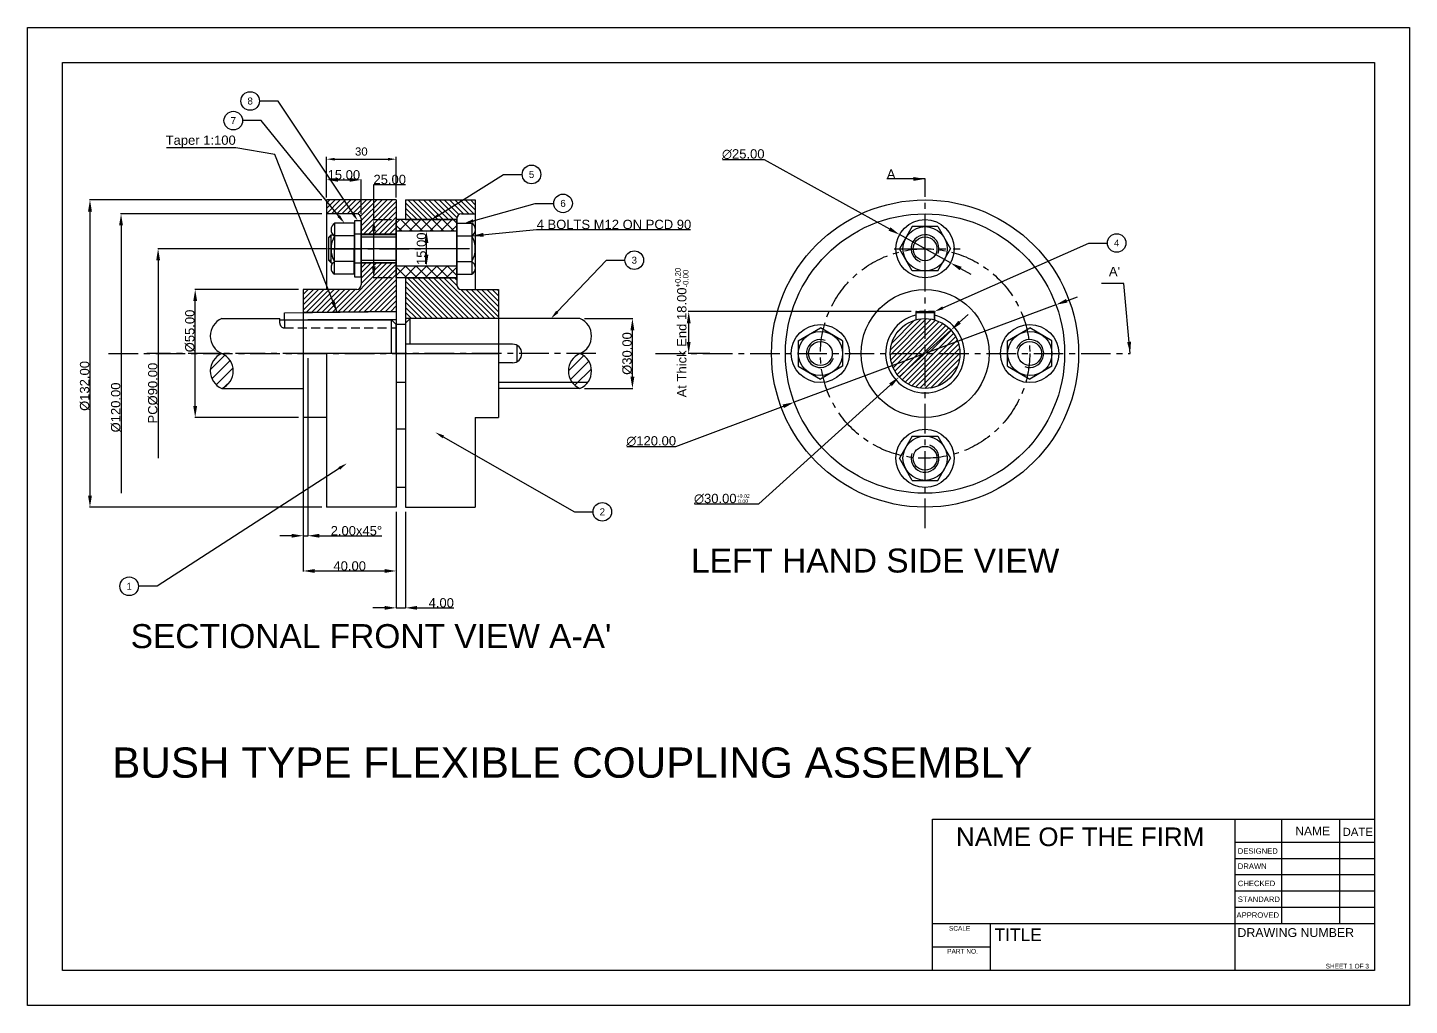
# Model space of a CAD drawing. Header units: millimetres. Extents: x 4346 to 6286, y 1372 to 1792.
# Drawn here: x 5692 to 6286, y 1372 to 1792 of the extents above; entities that cross this region are included whole.
import ezdxf
from ezdxf import colors
from ezdxf.entities.mleader import LeaderData, LeaderLine
from ezdxf.enums import TextEntityAlignment as Align
from ezdxf.math import Vec2, Vec3

# ---------------------------------------------------------------- set-up
doc = ezdxf.new("R2010")
doc.units = ezdxf.units.MM
doc.linetypes.add('CENTER', pattern=[50.8, 31.75, -6.35, 6.35, -6.35])
doc.linetypes.add('HIDDEN', pattern=[9.525, 6.35, -3.175])
doc.layers.add('center', color=10, linetype='CENTER')
doc.layers.add('hidden', color=51, linetype='HIDDEN', plot=False)
doc.styles.get("Standard").update_dxf_attribs({"font": 'arial.ttf'})
doc.dimstyles.new('AM_ISO', dxfattribs={"dimtxt": 3.5, "dimasz": 3.5, "dimexe": 1, "dimexo": 1, "dimgap": 1.5, "dimtad": 1, "dimdsep": 46, "dimtxsty": 'Standard', "dimcen": 0, "dimclrd": 256, "dimclre": 256, "dimclrt": 2, "dimadec": 0, "dimazin": 2, "dimtp": 0.1, "dimtm": 0.1, "dimtfac": 0.71, "dimtdec": 3, "dimtmove": 0, "dimatfit": 3, "dimfxl": 1, "dimlwd": -1, "dimlwe": -1, "dimarcsym": 1})
doc.dimstyles.get("Standard").update_dxf_attribs({"dimtxt": 4, "dimasz": 5, "dimexe": 0.18, "dimexo": 2, "dimgap": 0.09, "dimtad": 1, "dimtoh": 1, "dimzin": 0, "dimdsep": 46, "dimtxsty": 'Standard', "dimcen": 0.09, "dimclrt": 2, "dimadec": 0, "dimazin": 0, "dimtfac": 1, "dimtmove": 0, "dimatfit": 3, "dimfxl": 1, "dimtolj": 1, "dimtzin": 0, "dimarcsym": 0})
pattern_1 = [(45, (2844.1841, 416.445), (-1.122532, 1.122532), [])]

# ---------------------------------------------------------------- blocks, each defined once
blk = doc.blocks.new('*D54')
at = {"linetype": 'ByBlock', "transparency": 16777216}
for p, q in [((5820.89, 1718.55), (5820.89, 1736.03)), ((5824.39, 1735.03), (5847.39, 1735.03)), ((5850.89, 1718.55), (5850.89, 1736.03))]:
    blk.add_line(p, q, dxfattribs=at)
at = {"transparency": 16777216}
for points in [[(5824.39, 1735.61), (5824.39, 1734.44), (5820.89, 1735.03)], [(5847.39, 1735.61), (5847.39, 1734.44), (5850.89, 1735.03)]]:
    blk.add_solid(points, dxfattribs=at)
at = {"layer": 'Defpoints', "color": 0, "transparency": 16777216}
for p in [(5850.89, 1735.03), (5820.89, 1717.55), (5850.89, 1717.55)]:
    blk.add_point(p, dxfattribs=at)
at = {"color": 2, "transparency": 16777216, "insert": (5835.89, 1738.31), "char_height": 3.5, "attachment_point": 5}
blk.add_mtext('30', dxfattribs=at)
blk = doc.blocks.new('*D55')
at = {"color": 0, "lineweight": -2, "transparency": 16777216}
for p, q in [((5808.89, 1679.05), (5764.29, 1679.05)), ((5764.47, 1629.05), (5764.47, 1674.05)), ((5808.89, 1624.05), (5764.29, 1624.05))]:
    blk.add_line(p, q, dxfattribs=at)
at = {"color": 0, "transparency": 16777216}
for points in [[(5763.64, 1674.05), (5765.3, 1674.05), (5764.47, 1679.05)], [(5763.64, 1629.05), (5765.3, 1629.05), (5764.47, 1624.05)]]:
    blk.add_solid(points, dxfattribs=at)
at = {"layer": 'Defpoints', "color": 0, "transparency": 16777216}
for p in [(5764.47, 1679.05), (5810.89, 1679.05), (5810.89, 1624.05)]:
    blk.add_point(p, dxfattribs=at)
at = {"color": 2, "transparency": 16777216, "insert": (5762.22, 1661.24), "char_height": 4, "attachment_point": 5, "rotation": 90}
blk.add_mtext('\\A1;%%C55.00', dxfattribs=at)
blk = doc.blocks.new('*D56')
at = {"color": 0, "lineweight": -2, "transparency": 16777216}
for p, q in [((5820.89, 1719.55), (5820.89, 1726.35)), ((5825.89, 1726.17), (5830.89, 1726.17)), ((5835.89, 1711.55), (5835.89, 1726.35))]:
    blk.add_line(p, q, dxfattribs=at)
at = {"color": 0, "transparency": 16777216}
for points in [[(5825.89, 1727), (5825.89, 1725.34), (5820.89, 1726.17)], [(5830.89, 1727), (5830.89, 1725.34), (5835.89, 1726.17)]]:
    blk.add_solid(points, dxfattribs=at)
at = {"layer": 'Defpoints', "color": 0, "transparency": 16777216}
for p in [(5835.89, 1726.17), (5820.89, 1717.55), (5835.89, 1709.55)]:
    blk.add_point(p, dxfattribs=at)
at = {"color": 2, "transparency": 16777216, "insert": (5828.39, 1728.3), "char_height": 4, "attachment_point": 5}
blk.add_mtext('\\A1;15.00', dxfattribs=at)
blk = doc.blocks.new('*D57')
at = {"color": 0, "lineweight": -2, "transparency": 16777216}
for p, q in [((5821.39, 1696.55), (5748.35, 1696.55)), ((5748.53, 1691.55), (5748.53, 1606.55))]:
    blk.add_line(p, q, dxfattribs=at)
at = {"color": 0, "transparency": 16777216}
blk.add_solid([(5747.7, 1691.55), (5749.37, 1691.55), (5748.53, 1696.55)], dxfattribs=at)
at = {"layer": 'Defpoints', "color": 0, "transparency": 16777216}
for p in [(5823.39, 1696.55), (5748.53, 1606.55), (5823.39, 1606.55)]:
    blk.add_point(p, dxfattribs=at)
at = {"color": 2, "transparency": 16777216, "insert": (5746.29, 1634.54), "char_height": 4, "attachment_point": 5, "rotation": 90}
blk.add_mtext('\\A1;PC%%C90.00', dxfattribs=at)
blk = doc.blocks.new('_None')
blk = doc.blocks.new('*D58')
at = {"color": 0, "lineweight": -2, "transparency": 16777216}
for p, q in [((5818.89, 1717.55), (5719.05, 1717.55)), ((5719.23, 1712.55), (5719.23, 1590.55)), ((5818.89, 1585.55), (5719.05, 1585.55))]:
    blk.add_line(p, q, dxfattribs=at)
at = {"color": 0, "transparency": 16777216}
for points in [[(5718.4, 1712.55), (5720.07, 1712.55), (5719.23, 1717.55)], [(5718.4, 1590.55), (5720.07, 1590.55), (5719.23, 1585.55)]]:
    blk.add_solid(points, dxfattribs=at)
at = {"layer": 'Defpoints', "color": 0, "transparency": 16777216}
for p in [(5820.89, 1717.55), (5719.23, 1585.55), (5820.89, 1585.55)]:
    blk.add_point(p, dxfattribs=at)
at = {"color": 2, "transparency": 16777216, "insert": (5716.99, 1637.62), "char_height": 4, "attachment_point": 5, "rotation": 90}
blk.add_mtext('\\A1;%%C132.00', dxfattribs=at)
blk = doc.blocks.new('*D59')
at = {"color": 0, "lineweight": -2, "transparency": 16777216}
for p, q in [((5818.89, 1711.55), (5732.42, 1711.55)), ((5732.6, 1706.55), (5732.6, 1591.55))]:
    blk.add_line(p, q, dxfattribs=at)
at = {"color": 0, "transparency": 16777216}
blk.add_solid([(5731.76, 1706.55), (5733.43, 1706.55), (5732.6, 1711.55)], dxfattribs=at)
at = {"layer": 'Defpoints', "color": 0, "transparency": 16777216}
for p in [(5820.89, 1711.55), (5732.6, 1591.55), (5820.89, 1591.55)]:
    blk.add_point(p, dxfattribs=at)
at = {"color": 2, "transparency": 16777216, "insert": (5730.35, 1628.38), "char_height": 4, "attachment_point": 5, "rotation": 90}
blk.add_mtext('\\A1;%%C120.00', dxfattribs=at)
blk = doc.blocks.new('*D60')
at = {"color": 0, "lineweight": -2, "transparency": 16777216}
for p, q in [((5810.89, 1666.01), (5810.89, 1573.08)), ((5812.89, 1649.55), (5812.89, 1573.08)), ((5805.89, 1573.26), (5800.89, 1573.26)), ((5810.89, 1573.26), (5812.89, 1573.26)), ((5817.89, 1573.26), (5844.65, 1573.26))]:
    blk.add_line(p, q, dxfattribs=at)
at = {"color": 0, "transparency": 16777216}
for points in [[(5805.89, 1574.09), (5805.89, 1572.43), (5810.89, 1573.26)], [(5817.89, 1574.09), (5817.89, 1572.43), (5812.89, 1573.26)]]:
    blk.add_solid(points, dxfattribs=at)
at = {"layer": 'Defpoints', "color": 0, "transparency": 16777216}
for p in [(5810.89, 1668.01), (5812.89, 1651.55), (5812.89, 1573.26)]:
    blk.add_point(p, dxfattribs=at)
at = {"color": 2, "transparency": 16777216, "insert": (5833.77, 1575.39), "char_height": 4, "attachment_point": 5}
blk.add_mtext('\\A1;2.00x45%%D', dxfattribs=at)
blk = doc.blocks.new('*D61')
at = {"color": 0, "lineweight": -2, "transparency": 16777216}
for p, q in [((5810.89, 1622.05), (5810.89, 1557.96)), ((5850.89, 1583.55), (5850.89, 1557.96)), ((5815.89, 1558.14), (5845.89, 1558.14))]:
    blk.add_line(p, q, dxfattribs=at)
at = {"color": 0, "transparency": 16777216}
for points in [[(5815.89, 1558.98), (5815.89, 1557.31), (5810.89, 1558.14)], [(5845.89, 1558.98), (5845.89, 1557.31), (5850.89, 1558.14)]]:
    blk.add_solid(points, dxfattribs=at)
at = {"layer": 'Defpoints', "color": 0, "transparency": 16777216}
for p in [(5810.89, 1624.05), (5850.89, 1585.55), (5850.89, 1558.14)]:
    blk.add_point(p, dxfattribs=at)
at = {"color": 2, "transparency": 16777216, "insert": (5830.89, 1560.28), "char_height": 4, "attachment_point": 5}
blk.add_mtext('\\A1;40.00', dxfattribs=at)
blk = doc.blocks.new('*D70')
at = {"color": 0, "lineweight": -2, "transparency": 16777216}
for p, q in [((6072.23, 1669.55), (5976.45, 1669.55)), ((5976.63, 1656.55), (5976.63, 1664.55)), ((5985.75, 1651.55), (5976.45, 1651.55))]:
    blk.add_line(p, q, dxfattribs=at)
at = {"color": 0, "transparency": 16777216}
for points in [[(5975.8, 1664.55), (5977.46, 1664.55), (5976.63, 1669.55)], [(5975.8, 1656.55), (5977.46, 1656.55), (5976.63, 1651.55)]]:
    blk.add_solid(points, dxfattribs=at)
at = {"layer": 'Defpoints', "color": 0, "transparency": 16777216}
for p in [(5976.63, 1669.55), (6074.23, 1669.55), (5987.75, 1651.55)]:
    blk.add_point(p, dxfattribs=at)
at = {"color": 2, "transparency": 16777216, "insert": (5973.65, 1660.55), "char_height": 4, "attachment_point": 5, "rotation": 90}
blk.add_mtext('\\A1;At Thick End 18.00{\\H2.4;\\S+0.20^ -0.00;}', dxfattribs=at)
blk = doc.blocks.new('*D71')
at = {"color": 0, "lineweight": -2, "transparency": 16777216}
for p, q in [((6093.06, 1664.97), (6096.77, 1668.33)), ((6089.36, 1661.62), (6067.11, 1641.49)), ((6006.79, 1586.92), (6063.4, 1638.14)), ((5979.12, 1586.92), (6006.79, 1586.92))]:
    blk.add_line(p, q, dxfattribs=at)
at = {"color": 0, "transparency": 16777216}
for points in [[(6092.51, 1665.59), (6093.62, 1664.35), (6089.36, 1661.62)], [(6062.84, 1638.75), (6063.96, 1637.52), (6067.11, 1641.49)]]:
    blk.add_solid(points, dxfattribs=at)
at = {"layer": 'Defpoints', "color": 0, "transparency": 16777216}
for p in [(6089.36, 1661.62), (6067.11, 1641.49)]:
    blk.add_point(p, dxfattribs=at)
at = {"color": 2, "transparency": 16777216, "insert": (5990.88, 1589.16), "char_height": 4, "attachment_point": 5}
blk.add_mtext('\\A1;∅30.00{\\H1.6;\\S+0.02^  0.00;}', dxfattribs=at)
blk = doc.blocks.new('*D72')
at = {"color": 0, "lineweight": -2, "transparency": 16777216}
for p, q in [((5991.15, 1734.95), (6009.08, 1734.95)), ((6009.08, 1734.95), (6062.93, 1705.05)), ((6089.16, 1690.49), (6067.3, 1702.62)), ((6093.53, 1688.06), (6097.9, 1685.63))]:
    blk.add_line(p, q, dxfattribs=at)
at = {"color": 0, "transparency": 16777216}
for points in [[(6063.34, 1705.78), (6062.53, 1704.32), (6067.3, 1702.62)], [(6093.94, 1688.79), (6093.13, 1687.33), (6089.16, 1690.49)]]:
    blk.add_solid(points, dxfattribs=at)
at = {"layer": 'Defpoints', "color": 0, "transparency": 16777216}
for p in [(6067.3, 1702.62), (6089.16, 1690.49)]:
    blk.add_point(p, dxfattribs=at)
at = {"color": 2, "transparency": 16777216, "insert": (6000.07, 1737.19), "char_height": 4, "attachment_point": 5}
blk.add_mtext('\\A1;∅25.00', dxfattribs=at)
blk = doc.blocks.new('*U44')
at = {"color": 0, "linetype": 'Continuous'}
for p, q in [((-9.5, 5.48), (0, 10.97)), ((9.5, 5.48), (0, 10.97)), ((-9.5, -5.48), (-9.5, 5.48)), ((9.5, -5.48), (9.5, 5.48)), ((-9.5, -5.48), (0, -10.97)), ((9.5, -5.48), (0, -10.97))]:
    blk.add_line(p, q, dxfattribs=at)
for radius in [9.5, 5.12]:
    blk.add_circle((0, 0), radius, dxfattribs=at)
blk.add_arc((0, 0), 6, 250, 160, dxfattribs=at)
blk = doc.blocks.new('*U73')
at = {"rotation": 90}
blk.add_blockref('*U44', (0, 0), dxfattribs=at)
blk = doc.blocks.new('*U74')
at = {"color": 0, "linetype": 'ByBlock', "lineweight": -2, "transparency": 16777216}
blk.add_blockref('*U73', (3234.05, 1280.11), dxfattribs=at)
for p, rotation in [((3189.05, 1235.11), 90), ((3279.05, 1235.11), 270), ((3234.05, 1190.11), 180)]:
    blk.add_blockref('*U73', p, dxfattribs=dict(at, rotation=rotation))
blk = doc.blocks.new('_TagCircle')
at = {"color": 0, "linetype": 'ByBlock', "lineweight": -2, "transparency": 16777216}
blk.add_circle((0, 0), 4, dxfattribs=at)
at = {"color": 0, "transparency": 16777216}
blk.add_attdef('TAGNUMBER', text='', height=3, dxfattribs=at).set_placement((0, -1.5), align=Align.CENTER)
blk = doc.blocks.new('*D78')
at = {"color": 0, "lineweight": -2, "ltscale": 0.5, "transparency": 16777216}
for p, q in [((5850.89, 1583.55), (5850.89, 1542.12)), ((5854.89, 1583.55), (5854.89, 1542.12)), ((5845.89, 1542.3), (5840.89, 1542.3)), ((5850.89, 1542.3), (5854.89, 1542.3)), ((5859.89, 1542.3), (5875.6, 1542.3))]:
    blk.add_line(p, q, dxfattribs=at)
at = {"color": 0, "ltscale": 0.5, "transparency": 16777216}
for points in [[(5845.89, 1543.13), (5845.89, 1541.47), (5850.89, 1542.3)], [(5859.89, 1543.13), (5859.89, 1541.47), (5854.89, 1542.3)]]:
    blk.add_solid(points, dxfattribs=at)
at = {"layer": 'Defpoints', "color": 0, "ltscale": 0.5, "transparency": 16777216}
for p in [(5850.89, 1585.55), (5854.89, 1585.55), (5854.89, 1542.3)]:
    blk.add_point(p, dxfattribs=at)
at = {"color": 2, "ltscale": 0.5, "transparency": 16777216, "insert": (5870.25, 1544.43), "char_height": 4, "attachment_point": 5}
blk.add_mtext('\\A1;4.00', dxfattribs=at)
blk = doc.blocks.new('*D79')
at = {"color": 0, "lineweight": -2, "ltscale": 0.5, "transparency": 16777216}
for p, q in [((5931.89, 1666.55), (5952.61, 1666.55)), ((5952.43, 1641.55), (5952.43, 1661.55)), ((5931.89, 1636.55), (5952.61, 1636.55))]:
    blk.add_line(p, q, dxfattribs=at)
at = {"color": 0, "ltscale": 0.5, "transparency": 16777216}
for points in [[(5951.59, 1661.55), (5953.26, 1661.55), (5952.43, 1666.55)], [(5951.59, 1641.55), (5953.26, 1641.55), (5952.43, 1636.55)]]:
    blk.add_solid(points, dxfattribs=at)
at = {"layer": 'Defpoints', "color": 0, "ltscale": 0.5, "transparency": 16777216}
for p in [(5929.89, 1666.55), (5952.43, 1666.55), (5929.89, 1636.55)]:
    blk.add_point(p, dxfattribs=at)
at = {"color": 2, "ltscale": 0.5, "transparency": 16777216, "insert": (5950.18, 1651.55), "char_height": 4, "attachment_point": 5, "rotation": 90}
blk.add_mtext('\\A1;%%C30.00', dxfattribs=at)
blk = doc.blocks.new('*D80')
at = {"color": 0, "lineweight": -2, "ltscale": 0.5, "transparency": 16777216}
for p, q in [((5863.89, 1694.05), (5863.89, 1699.05)), ((5865.89, 1704.05), (5864.07, 1704.05)), ((5865.85, 1689.05), (5864.07, 1689.05))]:
    blk.add_line(p, q, dxfattribs=at)
at = {"color": 0, "ltscale": 0.5, "transparency": 16777216}
for points in [[(5863.05, 1699.05), (5864.72, 1699.05), (5863.89, 1704.05)], [(5863.05, 1694.05), (5864.72, 1694.05), (5863.89, 1689.05)]]:
    blk.add_solid(points, dxfattribs=at)
at = {"layer": 'Defpoints', "color": 0, "ltscale": 0.5, "transparency": 16777216}
for p in [(5863.89, 1704.05), (5863.89, 1704.05), (5863.85, 1689.05)]:
    blk.add_point(p, dxfattribs=at)
at = {"color": 2, "ltscale": 0.5, "transparency": 16777216, "insert": (5861.75, 1696.55), "char_height": 4, "attachment_point": 5, "rotation": 90}
blk.add_mtext('\\A1;15.00', dxfattribs=at)
blk = doc.blocks.new('*D81')
at = {"color": 0, "lineweight": -2, "ltscale": 0.5, "transparency": 16777216}
for p, q in [((5841.23, 1709.05), (5841.23, 1724.18)), ((5841.23, 1724.18), (5854.88, 1724.18)), ((5848.89, 1709.05), (5841.05, 1709.05)), ((5841.23, 1689.05), (5841.23, 1704.05)), ((5848.89, 1684.05), (5841.05, 1684.05))]:
    blk.add_line(p, q, dxfattribs=at)
at = {"color": 0, "ltscale": 0.5, "transparency": 16777216}
for points in [[(5840.4, 1704.05), (5842.07, 1704.05), (5841.23, 1709.05)], [(5840.4, 1689.05), (5842.07, 1689.05), (5841.23, 1684.05)]]:
    blk.add_solid(points, dxfattribs=at)
at = {"layer": 'Defpoints', "color": 0, "ltscale": 0.5, "transparency": 16777216}
for p in [(5850.89, 1709.05), (5841.23, 1684.05), (5850.89, 1684.05)]:
    blk.add_point(p, dxfattribs=at)
at = {"color": 2, "ltscale": 0.5, "transparency": 16777216, "insert": (5848.1, 1726.31), "char_height": 4, "attachment_point": 5}
blk.add_mtext('\\A1;25.00', dxfattribs=at)
blk = doc.blocks.new('*D82')
at = {"color": 0, "lineweight": -2, "ltscale": 0.5, "transparency": 16777216}
for p, q in [((6139.15, 1674.22), (6143.84, 1675.96)), ((6134.47, 1672.48), (6022, 1630.63)), ((5971.04, 1611.67), (6017.31, 1628.89)), ((5950.01, 1611.67), (5971.04, 1611.67))]:
    blk.add_line(p, q, dxfattribs=at)
at = {"color": 0, "ltscale": 0.5, "transparency": 16777216}
for points in [[(6138.86, 1675), (6139.44, 1673.44), (6134.47, 1672.48)], [(6017.02, 1629.67), (6017.6, 1628.11), (6022, 1630.63)]]:
    blk.add_solid(points, dxfattribs=at)
at = {"layer": 'Defpoints', "color": 0, "ltscale": 0.5, "transparency": 16777216}
for p in [(6134.47, 1672.48), (6022, 1630.63)]:
    blk.add_point(p, dxfattribs=at)
at = {"color": 2, "ltscale": 0.5, "transparency": 16777216, "insert": (5960.48, 1613.91), "char_height": 4, "attachment_point": 5}
blk.add_mtext('\\A1;∅120.00', dxfattribs=at)

msp = doc.modelspace()

# ---------------------------------------------------------------- hatches: boundary and pattern name
h = msp.add_hatch()
h.set_pattern_fill('ANSI31', color=256, scale=0.5)
h.set_pattern_definition(pattern_1)
h.paths.add_polyline_path([(5850.887, 1717.554), (5820.887, 1717.554), (5820.887, 1711.554), (5833.887, 1711.554, -0.4142136), (5835.887, 1709.554), (5835.887, 1702.804), (5850.887, 1702.804)])
h.paths.add_polyline_path([(5810.887, 1679.054), (5810.887, 1669.154), (5850.887, 1669.554), (5850.887, 1690.304), (5835.887, 1690.304), (5835.887, 1681.054, -0.4142136), (5833.887, 1679.054)])
h = msp.add_hatch()
h.set_pattern_fill('ANSI31', color=256, scale=0.5, angle=90)
h.set_pattern_definition([(135, (2844.1841, 416.445), (-1.122532, -1.122532), [])])
h.paths.add_polyline_path([(5894.887, 1666.554), (5894.887, 1679.054), (5878.887, 1679.054, -0.4142136), (5876.887, 1681.054), (5876.887, 1684.054), (5854.887, 1684.054), (5854.887, 1666.554), (5856.884, 1666.554)])
h.paths.add_polyline_path([(5876.887, 1709.054), (5876.887, 1709.554, -0.4142136), (5878.887, 1711.554), (5884.887, 1711.554), (5884.887, 1717.554), (5854.887, 1717.554), (5854.887, 1709.054)])
h = msp.add_hatch()
h.set_pattern_fill('ANSI37', color=256)
h.set_pattern_definition([(45, (1735.2114, -266.3826), (-2.245064, 2.245064), []), (135, (1735.2114, -266.3826), (-2.245064, -2.245064), [])])
h.paths.add_polyline_path([(5876.887, 1704.054), (5876.887, 1709.054), (5850.887, 1709.054), (5850.887, 1704.054)])
h.paths.add_polyline_path([(5850.887, 1689.054), (5850.887, 1684.054), (5876.887, 1684.054), (5876.887, 1689.054)])
at = {"ltscale": 0.5}
h = msp.add_hatch(dxfattribs=at)
h.set_pattern_fill('ANSI31', color=256, scale=0.5)
h.set_pattern_definition(pattern_1)
h.paths.add_polyline_path([(6078.233, 1666.554, 0.4142136), (6063.233, 1651.554), (6078.233, 1651.554)])
h.paths.add_polyline_path([(6078.233, 1666.554), (6078.233, 1651.554), (6093.233, 1651.554, 0.4142136)])
h.paths.add_polyline_path([(6093.233, 1651.554), (6078.233, 1651.554), (6078.233, 1636.554, 0.4142136)])
h.paths.add_polyline_path([(6078.233, 1651.554), (6063.233, 1651.554, 0.4142136), (6078.233, 1636.554)])
at = {"ltscale": 0.4}
h = msp.add_hatch(dxfattribs=at)
h.set_pattern_fill('ANSI31', color=256)
h.set_pattern_definition([(45, (2386.9158, -163.479), (-2.245064, 2.245064), [])])
h.paths.add_polyline_path([(5775.887, 1651.554, 0.6623742), (5775.887, 1636.554, 0.6623742)])
h = msp.add_hatch(dxfattribs=at)
h.set_pattern_fill('ANSI31', color=256)
h.set_pattern_definition([(45, (2339.291, -163.479), (-2.245064, 2.245064), [])])
h.paths.add_polyline_path([(5929.887, 1636.554, 0.6623742), (5929.887, 1651.554, 0.6623742)])

# ---------------------------------------------------------------- linework, layer by layer
for p, q in [((5850.887, 1717.554), (5820.887, 1717.554)), ((5820.887, 1717.554), (5820.887, 1679.054)), ((5850.887, 1717.554), (5850.887, 1585.554)), ((5854.887, 1717.554), (5884.887, 1717.554)), ((5854.887, 1717.554), (5854.887, 1709.054)), ((5884.887, 1717.554), (5884.887, 1679.054)), ((5833.887, 1711.554), (5820.887, 1711.554)), ((5878.887, 1711.554), (5884.887, 1711.554)), ((5822.936, 1707.523), (5822.936, 1707.568)), ((5824.338, 1685.577), (5824.436, 1707.523)), ((5832.936, 1707.523), (5824.436, 1707.523)), ((5832.838, 1685.584), (5832.936, 1707.523)), ((5835.887, 1709.554), (5835.887, 1681.054)), ((5876.887, 1709.054), (5850.887, 1709.054)), ((5850.887, 1684.054), (5850.887, 1709.054)), ((5854.887, 1709.054), (5876.887, 1709.054)), ((5876.936, 1707.523), (5876.838, 1685.584)), ((5876.887, 1709.554), (5876.887, 1681.054)), ((5876.887, 1684.054), (5876.887, 1709.054)), ((5876.936, 1707.523), (5883.436, 1707.523)), ((5883.436, 1707.53), (5883.338, 1685.584)), ((5821.887, 1701.554), (5822.887, 1702.554)), ((5821.887, 1691.554), (5821.887, 1701.554)), ((5822.887, 1701.554), (5821.887, 1701.554)), ((5822.887, 1690.554), (5822.887, 1702.554)), ((5832.911, 1702.038), (5824.411, 1702.038)), ((5835.887, 1702.804), (5832.887, 1702.804)), ((5850.887, 1702.804), (5835.887, 1702.804)), ((5850.914, 1702.554), (5835.887, 1702.554)), ((5850.914, 1701.554), (5835.887, 1701.554)), ((5850.92, 1704.054), (5850.853, 1689.054)), ((5876.887, 1704.054), (5850.887, 1704.054)), ((5876.887, 1704.054), (5850.92, 1704.054)), ((5876.911, 1702.038), (5883.411, 1702.038)), ((5876.887, 1696.554), (5821.887, 1696.554)), ((5822.887, 1696.545), (5822.887, 1696.576)), ((5884.887, 1696.563), (5884.887, 1696.531)), ((5822.887, 1690.554), (5821.887, 1691.554)), ((5822.887, 1691.554), (5821.887, 1691.554)), ((5832.863, 1691.069), (5824.363, 1691.069)), ((5835.887, 1690.304), (5832.887, 1690.304)), ((5850.86, 1691.554), (5835.887, 1691.554)), ((5850.86, 1690.554), (5835.887, 1690.554)), ((5850.887, 1690.304), (5835.887, 1690.304)), ((5876.854, 1689.054), (5850.853, 1689.054)), ((5876.887, 1689.054), (5850.887, 1689.054)), ((5876.863, 1691.069), (5883.363, 1691.069)), ((5832.838, 1685.584), (5824.338, 1685.584)), ((5876.887, 1684.054), (5850.887, 1684.054)), ((5854.887, 1684.054), (5876.887, 1684.054)), ((5854.887, 1684.054), (5854.887, 1585.554)), ((5876.838, 1685.584), (5883.338, 1685.584)), ((5833.887, 1679.054), (5810.887, 1679.054)), ((5810.887, 1679.054), (5810.887, 1624.054)), ((5878.887, 1679.054), (5894.887, 1679.054)), ((5894.887, 1679.054), (5894.887, 1624.054)), ((5802.887, 1669.074), (5850.887, 1669.554)), ((5850.887, 1669.554), (5810.887, 1669.154)), ((5850.887, 1669.554), (5850.887, 1662.554)), ((6074.233, 1669.554), (6082.233, 1669.554)), ((6074.233, 1669.554), (6074.233, 1666.01)), ((6074.233, 1669.554), (6074.233, 1666.01)), ((6082.233, 1669.554), (6082.233, 1666.01)), ((6082.233, 1666.01), (6082.233, 1669.554)), ((5775.887, 1666.554), (5800.887, 1666.554)), ((5800.887, 1666.01), (5848.887, 1666.01)), ((5802.887, 1666.01), (5802.887, 1669.074)), ((5850.887, 1666.01), (5812.887, 1666.01)), ((5850.887, 1664.01), (5848.887, 1666.01)), ((5848.887, 1651.554), (5848.887, 1666.01)), ((5850.887, 1651.554), (5850.887, 1664.01)), ((5856.887, 1655.554), (5856.887, 1666.01)), ((5929.887, 1666.554), (5904.887, 1666.554)), ((5850.887, 1651.554), (5810.887, 1651.554)), ((5820.887, 1651.554), (5820.887, 1585.554)), ((5854.887, 1651.554), (5894.887, 1651.554)), ((5902.887, 1648.09), (5902.887, 1655.018)), ((5904.887, 1651.554), (5904.887, 1651.554)), ((5775.887, 1636.554), (5810.887, 1636.554)), ((5929.887, 1636.554), (5894.887, 1636.554)), ((5820.887, 1624.054), (5810.887, 1624.054)), ((5884.887, 1624.054), (5894.887, 1624.054)), ((5884.887, 1624.054), (5884.887, 1585.554)), ((5850.887, 1585.554), (5820.887, 1585.554)), ((5854.887, 1585.554), (5884.887, 1585.554))]:
    msp.add_line(p, q)
at = {"ltscale": 0.5}
for p, q in [((5822.887, 1702.554), (5823.762, 1702.554)), ((5822.887, 1690.554), (5823.745, 1690.554)), ((5854.887, 1664.054), (5850.844, 1664.054)), ((5856.884, 1666.554), (5854.887, 1664.557)), ((5856.884, 1666.554), (5854.887, 1666.554)), ((5856.887, 1666.01), (5856.884, 1666.554)), ((5904.887, 1666.554), (5856.884, 1666.554)), ((5854.887, 1639.054), (5850.887, 1639.054)), ((5933.14, 1639.054), (5894.887, 1639.054)), ((5854.887, 1619.054), (5850.887, 1619.054)), ((5854.887, 1594.054), (5850.887, 1594.054)), ((6081.438, 1386.539), (6081.438, 1451.539)), ((6081.438, 1451.539), (6271.438, 1451.539)), ((6211.438, 1451.539), (6211.438, 1386.539)), ((6231.438, 1451.539), (6231.438, 1406.539)), ((6256.438, 1451.539), (6256.438, 1406.539)), ((6271.438, 1451.539), (6271.438, 1386.539)), ((6271.438, 1441.539), (6211.438, 1441.539)), ((6271.438, 1434.539), (6211.438, 1434.539)), ((6271.438, 1427.539), (6211.438, 1427.539)), ((6271.438, 1420.539), (6211.438, 1420.539)), ((6271.438, 1413.539), (6211.438, 1413.539)), ((6271.438, 1406.539), (6081.438, 1406.539)), ((6106.438, 1386.539), (6106.438, 1406.539)), ((6106.438, 1396.539), (6081.438, 1396.539)), ((6271.438, 1386.539), (6081.438, 1386.539))]:
    msp.add_line(p, q, dxfattribs=at)
at = {"ltscale": 0.3}
msp.add_line((6082.233, 1669.074), (6074.233, 1669.074), dxfattribs=at)
at = {"ltscale": 0.4}
for p, q in [((5900.887, 1655.554), (5854.887, 1655.554)), ((5900.887, 1647.554), (5894.887, 1647.554))]:
    msp.add_line(p, q, dxfattribs=at)
at = {"ltscale": 0.5}
for points in [[(6286.438, 1371.539), (5692.438, 1371.539), (5692.438, 1791.539), (6286.438, 1791.539)], [(6271.438, 1386.539), (5707.438, 1386.539), (5707.438, 1776.539), (6271.438, 1776.539)]]:
    msp.add_lwpolyline(points, close=True, dxfattribs=at)
msp.add_lwpolyline([(5832.887, 1684.554), (5835.887, 1684.554), (5835.887, 1708.554), (5832.887, 1708.554)], close=True)
for centre, radius in [((6078.233, 1651.554), 66), ((6078.233, 1651.554), 60), ((6078.233, 1696.554), 12.5), ((6078.233, 1651.554), 27.5), ((6033.233, 1651.554), 12.5), ((6123.233, 1651.554), 12.5), ((6078.233, 1606.554), 12.5)]:
    msp.add_circle(centre, radius)
msp.add_circle((6078.233, 1651.554), 15, dxfattribs=at)
for centre, radius, start, end in [((5833.887, 1709.554), 2, 0, 90), ((5878.887, 1709.554), 2, 90, 180), ((5826.051, 1704.774), 3.189, 120.435889, 239.054074), ((5881.641, 1704.789), 3.271, 302.772094, 56.717869), ((5833.665, 1696.512), 10.778, 149.154358, 210.335605), ((5874.109, 1696.595), 10.778, 329.154358, 30.335605), ((5826.133, 1688.318), 3.271, 122.772094, 236.717869), ((5881.723, 1688.334), 3.189, 300.435889, 59.054074), ((5833.887, 1681.054), 2, 270, 0), ((5878.887, 1681.054), 2, 180, 270), ((5779.065, 1659.054), 8.145, 112.961076, 247.038924), ((5926.709, 1659.054), 8.145, 292.961076, 67.038924), ((6078.233, 1651.554), 16.936, 103.661402, 76.338598), ((5779.065, 1644.054), 8.145, 112.961076, 247.038924), ((5772.709, 1644.054), 8.145, 292.961076, 67.038924), ((5900.887, 1651.554), 4, 0, 90), ((5900.887, 1651.554), 4, 270, 0), ((5933.065, 1644.054), 8.145, 112.961076, 247.038924), ((5926.709, 1644.054), 8.145, 292.961076, 67.038924)]:
    msp.add_arc(centre, radius, start, end)
at = {"layer": 'center', "ltscale": 0.4}
for p, q in [((6078.233, 1576.554), (6078.233, 1726.554)), ((5823.387, 1696.554), (5863.387, 1696.554)), ((5882.387, 1696.554), (5842.387, 1696.554)), ((5727.205, 1651.554), (5872.213, 1651.554)), ((5936.77, 1651.554), (5743.741, 1651.554)), ((5962.407, 1651.554), (6166.411, 1651.554))]:
    msp.add_line(p, q, dxfattribs=at)
at = {"layer": 'center', "ltscale": 0.5}
for p, q in [((6078.233, 1683.487), (6078.233, 1707.365)), ((6064.979, 1696.554), (6093.376, 1696.554))]:
    msp.add_line(p, q, dxfattribs=at)
at = {"layer": 'center', "ltscale": 0.4}
msp.add_circle((6078.233, 1651.554), 45, dxfattribs=at)
at = {"layer": 'hidden', "ltscale": 0.4}
msp.add_line((6082.233, 1669.554), (6074.233, 1669.554), dxfattribs=at)
at = {"layer": 'hidden', "ltscale": 0.6}
for p, q in [((5800.887, 1664.554), (5800.887, 1666.554)), ((5802.887, 1666.01), (5802.887, 1662.554)), ((5802.887, 1662.554), (5850.887, 1662.554))]:
    msp.add_line(p, q, dxfattribs=at)
msp.add_arc((5802.887, 1664.554), 2, 180, 270, dxfattribs=at)

# ---------------------------------------------------------------- block references
msp.add_blockref('*U74', (2844.184, 416.445))

# ---------------------------------------------------------------- texts
at = {"ltscale": 0.5}
for s, height, p in [('NAME OF THE FIRM', 8, (6091.524, 1439.941)), ('NAME', 3.6952, (6237.428, 1444.599)), ('DATE', 3.5, (6257.733, 1444.31)), ('DESIGNED', 2.3581, (6212.68, 1436.664)), ('DRAWN', 2.3581, (6212.68, 1430.139)), ('CHECKED', 2.3581, (6212.68, 1422.745)), ('STANDARD', 2.3581, (6212.68, 1415.93)), ('APPROVED', 2.3581, (6212.11, 1409.138)), ('SCALE', 2, (6088.523, 1403.604)), ('TITLE', 5.3484, (6108.111, 1399.204)), ('DRAWING NUMBER', 3.8, (6212.536, 1400.899)), ('PART NO.', 2, (6087.753, 1393.767)), ('SHEET 1 OF 3', 2, (6250.443, 1387.39))]:
    msp.add_text(s, height=height, dxfattribs=at).set_placement(p)
at = {"color": 2, "char_height": 4, "attachment_point": 9}
for s, insert in [('\\A1;Taper 1:100', (5781.903, 1740.001)), ('\\A1;A', (6065.505, 1726.644))]:
    msp.add_mtext(s, dxfattribs=dict(at, insert=insert))
at = {"color": 2, "ltscale": 0.5, "char_height": 4}
for s, insert, attachment_point in [('\\A1;4 BOLTS M12 ON PCD 90', (5911.27, 1704.958), 7), ("\\A1;A'", (6162.054, 1684.773), 9)]:
    msp.add_mtext(s, dxfattribs=dict(at, insert=insert, attachment_point=attachment_point))
at = {"ltscale": 0.5, "attachment_point": 1}
for s, width, insert, char_height in [('\\pxr4.88974;LEFT HAND SIDE VIEW', 215.24708, (5977.612, 1567.773), 10.30396), ("SECTIONAL FRONT VIEW A-A'", 215.24708, (5736.724, 1535.307), 10.30396), ('BUSH TYPE FLEXIBLE COUPLING ASSEMBLY', 529.53872, (5728.77, 1482.32), 13)]:
    msp.add_mtext_dynamic_manual_height_columns(s, width=width, gutter_width=51.52, heights=[0], dxfattribs=dict(at, insert=insert, char_height=char_height))

# ---------------------------------------------------------------- dimensions: what is measured, and where the dimension line sits
for base, p1, p2, dimstyle, picture, middle in [((5850.887, 1735.026), (5820.887, 1717.554), (5850.887, 1717.554), 'AM_ISO', '*D54', (5835.887, 1738.314)), ((5835.887, 1726.17), (5820.887, 1717.554), (5835.887, 1709.554), 'Standard', '*D56', (5828.387, 1728.302)), ((5850.887, 1558.144), (5810.887, 1624.054), (5850.887, 1585.554), 'Standard', '*D61', (5830.887, 1560.276))]:
    dim = msp.add_linear_dim(base=base, p1=p1, p2=p2, dimstyle=dimstyle)
    dim.commit()
    dim.dimension.update_dxf_attribs({"geometry": picture, "text_midpoint": middle})
dim = msp.add_diameter_dim_2p(p1=(6089.162, 1690.486), p2=(6067.304, 1702.621), dimstyle='Standard')
dim.commit()
dim.dimension.update_dxf_attribs({"geometry": '*D72', "text_midpoint": (6000.07, 1734.946), "dimtype": 163})
at = {"ltscale": 0.5}
dim = msp.add_linear_dim(base=(5841.233, 1684.054), p1=(5850.887, 1709.054), p2=(5850.887, 1684.054), angle=90, dimstyle='Standard', dxfattribs=at)
dim.commit()
dim.dimension.update_dxf_attribs({"geometry": '*D81', "text_midpoint": (5848.099, 1724.176), "dimtype": 160})
for base, p1, p2, picture, middle in [((5719.233, 1585.554), (5820.887, 1717.554), (5820.887, 1585.554), '*D58', (5719.233, 1637.622)), ((5764.469, 1679.054), (5810.887, 1624.054), (5810.887, 1679.054), '*D55', (5764.469, 1661.238))]:
    dim = msp.add_linear_dim(base=base, p1=p1, p2=p2, angle=90, text='%%C<>', dimstyle='Standard')
    dim.commit()
    dim.dimension.update_dxf_attribs({"geometry": picture, "text_midpoint": middle, "dimtype": 160})
for base, p1, p2, text, override, picture, middle in [((5732.598, 1591.554), (5820.887, 1711.554), (5820.887, 1591.554), '%%C<>', {"dimblk2": 'None', "dimsah": 1, "dimse2": 1}, '*D59', (5732.598, 1628.381)), ((5748.534, 1606.554), (5823.387, 1696.554), (5823.387, 1606.554), 'PC%%C<>', {"dimblk2": 'None', "dimsah": 1, "dimse2": 1}, '*D57', (5748.534, 1634.542)), ((5976.63, 1669.554), (5987.745, 1651.554), (6074.233, 1669.554), 'At Thick End <>', {"dimpost": '', "dimtol": 1, "dimtp": 0.2, "dimtm": 1e-09, "dimtfac": 0.6}, '*D70', (5976.63, 1660.554))]:
    dim = msp.add_linear_dim(base=base, p1=p1, p2=p2, angle=90, text=text, dimstyle='Standard', override=override)
    dim.commit()
    dim.dimension.update_dxf_attribs({"geometry": picture, "text_midpoint": middle, "dimtype": 160})
dim = msp.add_linear_dim(base=(5863.887, 1704.054), p1=(5863.853, 1689.054), p2=(5863.887, 1704.054), angle=90, dimstyle='Standard', dxfattribs=at)
dim.commit()
dim.dimension.update_dxf_attribs({"geometry": '*D80', "text_midpoint": (5861.755, 1696.554)})
dim = msp.add_diameter_dim_2p(p1=(6134.467, 1672.476), p2=(6021.999, 1630.631), dimstyle='Standard', dxfattribs=at)
dim.commit()
dim.dimension.update_dxf_attribs({"geometry": '*D82', "text_midpoint": (5960.477, 1611.671), "dimtype": 163})
dim = msp.add_linear_dim(base=(5812.887, 1573.261), p1=(5810.887, 1668.01), p2=(5812.887, 1651.554), text='<>x45%%D', dimstyle='Standard')
dim.commit()
dim.dimension.update_dxf_attribs({"geometry": '*D60', "text_midpoint": (5833.77, 1573.261), "dimtype": 160})
dim = msp.add_linear_dim(base=(5952.425, 1666.554), p1=(5929.887, 1636.554), p2=(5929.887, 1666.554), angle=90, text='%%C<>', dimstyle='Standard', override={"dimpost": ''}, dxfattribs=at)
dim.commit()
dim.dimension.update_dxf_attribs({"geometry": '*D79', "text_midpoint": (5950.181, 1651.554)})
dim = msp.add_diameter_dim_2p(p1=(6089.356, 1661.617), p2=(6067.109, 1641.491), dimstyle='Standard', override={"dimgap": 0.09, "dimtol": 1, "dimlim": 0, "dimtp": 0.02, "dimtm": 0, "dimtfac": 0.4})
dim.commit()
dim.dimension.update_dxf_attribs({"geometry": '*D71', "text_midpoint": (5990.877, 1586.918), "dimtype": 163})
dim = msp.add_linear_dim(base=(5854.887, 1542.299), p1=(5850.887, 1585.554), p2=(5854.887, 1585.554), dimstyle='Standard', dxfattribs=at)
dim.commit()
dim.dimension.update_dxf_attribs({"geometry": '*D78', "text_midpoint": (5870.246, 1544.431)})

# ---------------------------------------------------------------- leaders
at = {"annotation_type": 0, "has_hookline": 1, "hookline_direction": 1}
for points, text_width in [([(5825.449, 1669.299), (5798.755, 1737.078), (5781.993, 1739.911)], 29.735), ([(6078.233, 1726.554), (6065.595, 1726.554)], 3.735)]:
    msp.add_leader(points, dimstyle='Standard', dxfattribs=dict(at, text_width=text_width))
at = {"ltscale": 0.5, "annotation_type": 0, "has_hookline": 1}
for points, hookline_direction, text_width in [([(5883.411, 1702.038), (5911.18, 1704.868)], 0, 66.12), ([(6166.411, 1651.554), (6163.667, 1681.579), (6158.667, 1681.579)], 1, 4.532)]:
    msp.add_leader(points, dimstyle='Standard', dxfattribs=dict(at, hookline_direction=hookline_direction, text_width=text_width))
at = {"ltscale": 0.5}
ml = msp.add_multileader_block('Standard', dxfattribs=at)
ml.set_content('_TagCircle', color=4)
ml.set_attribute('TAGNUMBER', '8', width=0)
ml.set_leader_properties(color=4)
ml.build(insert=Vec2(0, 0))
ctx = ml.context
ctx.base_point, ctx.plane_origin = Vec3(5784.104, 1760.024), Vec3(5834.387, 1708.554)
notes = []
notes.append((ctx, [(0, (1, 1, 0), (5800.104, 1760.024), (-1, 0), 8, [(0, [(5834.387, 1708.554)], 0, [])])]))
ctx.block.insert = Vec3(5788.104, 1760.024)
ml = msp.add_multileader_block('Standard', dxfattribs=at)
ml.set_content('_TagCircle', color=4)
ml.set_attribute('TAGNUMBER', '7', width=0)
ml.set_leader_properties(color=4)
ml.build(insert=Vec2(0, 0))
ctx = ml.context
ctx.base_point, ctx.plane_origin = Vec3(5776.851, 1751.597), Vec3(5828.686, 1707.523)
notes.append((ctx, [(0, (1, 1, 0), (5792.851, 1751.597), (-1, 0), 8, [(0, [(5828.686, 1707.523)], 0, [])])]))
ctx.block.insert = Vec3(5780.851, 1751.597)
ml = msp.add_multileader_block('Standard', dxfattribs=at)
ml.set_content('_TagCircle', color=4)
ml.set_attribute('TAGNUMBER', '5', width=0)
ml.set_leader_properties(color=4)
ml.build(insert=Vec2(0, 0))
ctx = ml.context
ctx.base_point, ctx.plane_origin = Vec3(5905.062, 1728.48), Vec3(5868.762, 1709.054)
notes.append((ctx, [(0, (1, 1, 0), (5897.062, 1728.48), (1, 0), 8, [(0, [(5865.887, 1709.054)], 0, [])])]))
ctx.block.insert = Vec3(5909.062, 1728.48)
ml = msp.add_multileader_block('Standard', dxfattribs=at)
ml.set_content('_TagCircle', color=4)
ml.set_attribute('TAGNUMBER', '6', width=0)
ml.set_leader_properties(color=4)
ml.build(insert=Vec2(0, 0))
ctx = ml.context
ctx.base_point, ctx.plane_origin = Vec3(5918.606, 1716.037), Vec3(5880.186, 1707.523)
notes.append((ctx, [(0, (1, 1, 0), (5910.606, 1716.037), (1, 0), 8, [(0, [(5880.186, 1707.523)], 0, [])])]))
ctx.block.insert = Vec3(5922.606, 1716.037)
ml = msp.add_multileader_block('Standard', dxfattribs=at)
ml.set_content('_TagCircle', color=4)
ml.set_attribute('TAGNUMBER', '4', width=0)
ml.set_leader_properties(color=4)
ml.build(insert=Vec2(0, 0))
ctx = ml.context
ctx.base_point, ctx.plane_origin = Vec3(6156.614, 1699.027), Vec3(6082.233, 1669.554)
notes.append((ctx, [(0, (1, 1, 0), (6148.614, 1699.027), (1, 0), 8, [(0, [(6082.233, 1669.554)], 0, [])])]))
ctx.block.insert = Vec3(6160.614, 1699.027)
ml = msp.add_multileader_block('Standard', dxfattribs=at)
ml.set_content('_TagCircle', color=4)
ml.set_attribute('TAGNUMBER', '3', width=0)
ml.set_leader_properties(color=4)
ml.build(insert=Vec2(0, 0))
ctx = ml.context
ctx.base_point, ctx.plane_origin = Vec3(5949.233, 1691.646), Vec3(5917.387, 1666.554)
notes.append((ctx, [(0, (1, 1, 0), (5941.233, 1691.646), (1, 0), 8, [(0, [(5917.387, 1666.554)], 0, [])])]))
ctx.block.insert = Vec3(5953.233, 1691.646)
ml = msp.add_multileader_block('Standard', dxfattribs=at)
ml.set_content('_TagCircle', color=4)
ml.set_attribute('TAGNUMBER', '2', width=0)
ml.set_leader_properties(color=4)
ml.build(insert=Vec2(0, 0))
ctx = ml.context
ctx.base_point, ctx.plane_origin = Vec3(5935.507, 1583.555), Vec3(5867.638, 1617.722)
notes.append((ctx, [(0, (1, 1, 0), (5927.507, 1583.555), (1, 0), 8, [(0, [(5867.638, 1617.722)], 0, [])])]))
ctx.block.insert = Vec3(5939.507, 1583.555)
ml = msp.add_multileader_block('Standard', dxfattribs=at)
ml.set_content('_TagCircle', color=4)
ml.set_attribute('TAGNUMBER', '1', width=0)
ml.set_leader_properties(color=4)
ml.build(insert=Vec2(0, 0))
ctx = ml.context
ctx.base_point, ctx.plane_origin = Vec3(5732.079, 1551.551), Vec3(5829.729, 1604.393)
notes.append((ctx, [(0, (1, 1, 0), (5748.079, 1551.551), (-1, 0), 8, [(0, [(5829.729, 1604.393)], 0, [])])]))
ctx.block.insert = Vec3(5736.079, 1551.551)
for ctx, leaders in notes:
    for number, flags, end, landing, length, lines in leaders:
        leader = LeaderData()
        leader.index, (leader.has_last_leader_line, leader.has_dogleg_vector, leader.attachment_direction) = number, flags
        leader.last_leader_point, leader.dogleg_vector, leader.dogleg_length = Vec3(end), Vec3(landing), length
        for number, points, colour, breaks in lines:
            line = LeaderLine()
            line.index, line.vertices, line.color, line.breaks = number, Vec3.list(points), colors.encode_raw_color(colour), breaks
            leader.lines.append(line)
        ctx.leaders.append(leader)

doc.saveas('drawing.dxf')
